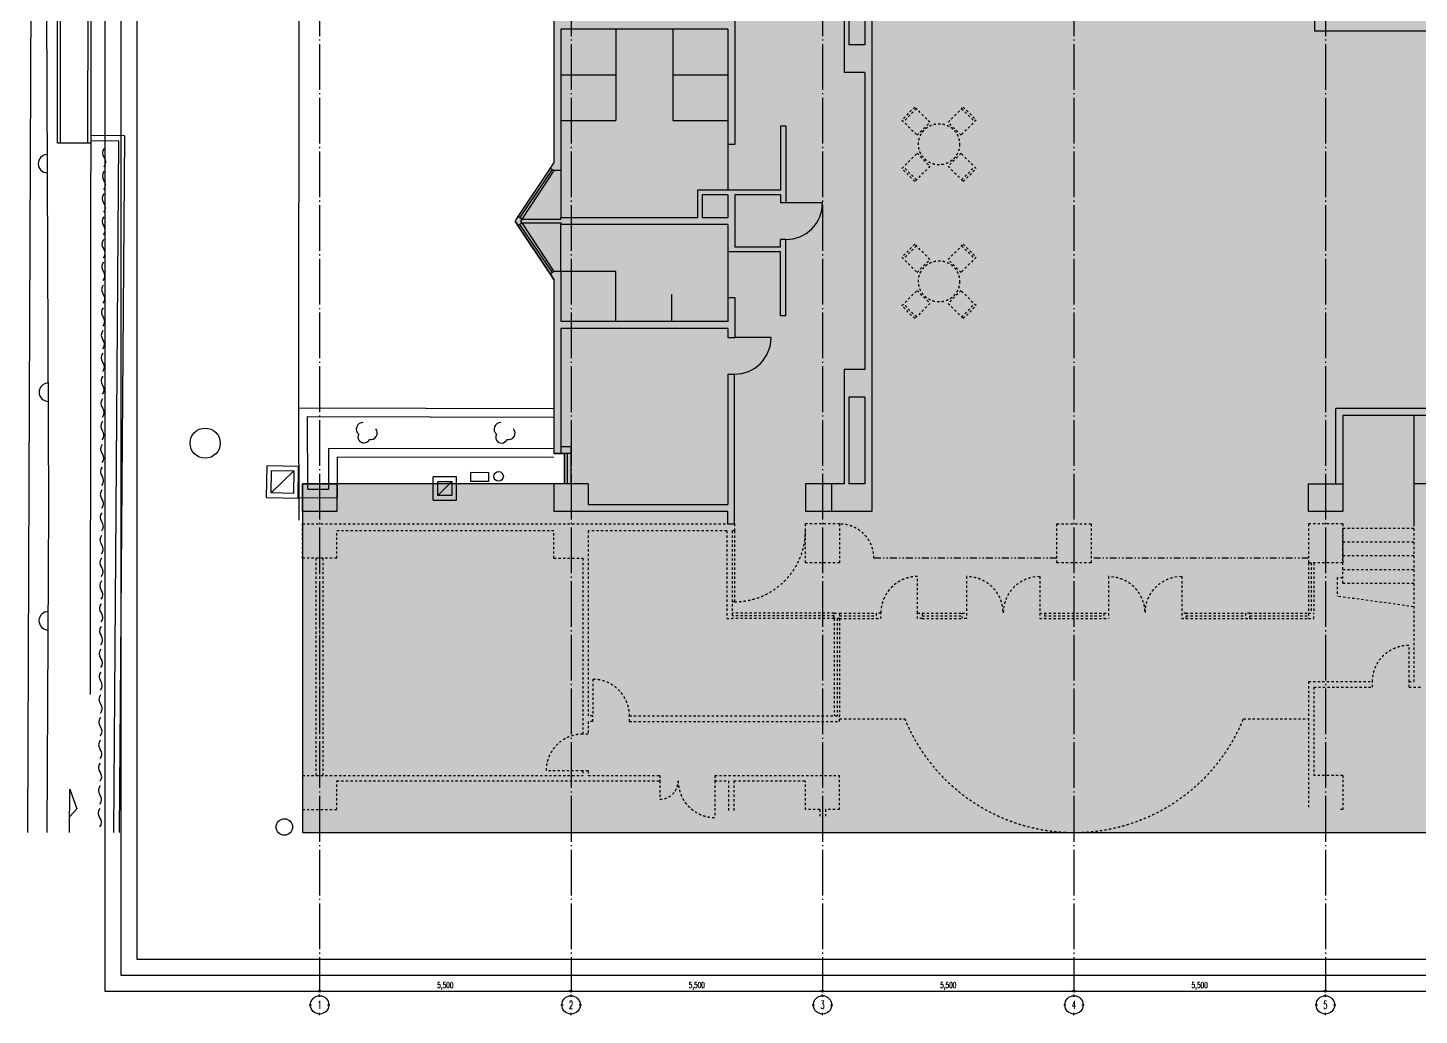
# Model space of a CAD drawing. Header units: millimetres. Extents: x -67913 to 128525, y -54442 to 63422.
# Drawn here: x -6382 to 24051, y -23725 to -2125 of the extents above; entities that cross this region are included whole.
import ezdxf
from ezdxf.enums import TextEntityAlignment as Align

# ---------------------------------------------------------------- set-up
doc = ezdxf.new("R2010")
doc.units = ezdxf.units.MM
doc.header["$LTSCALE"] = 500
doc.header["$PDMODE"] = 35
for name, pattern in [('AXIS', [2.35, 2, -0.15, 0.05, -0.15]), ('DD11', [0.7, 0.3, -0.1, 0.05, -0.1, 0.05, -0.1]), ('DD3', [0.2, 0.1, -0.1])]:
    doc.linetypes.add(name, pattern=pattern)
doc.layers.get('0').update_dxf_attribs({"plot": 0})
for name, color, linetype in [('020KijnSn', 1, 'AXIS'), ('030KijnSp', 8, 'Continuous'), ('040KijunF', 7, 'Continuous'), ('090Gaikou', 5, 'Continuous'), ('143Solid8', 253, 'Continuous'), ('220Kabe9', 7, 'Continuous'), ('230Kaik9', 7, 'Continuous'), ('300Dansa', 4, 'Continuous'), ('320Step', 4, 'Continuous'), ('330KattA9', 6, 'Continuous'), ('360Kagu', 3, 'DD3')]:
    doc.layers.add(name, color=color, linetype=linetype)
doc.layers.add('HOJO', color=211, linetype='Continuous', plot=False)
doc.styles.add('Dim', font='simplex.shx', dxfattribs={"width": 0.6, "bigfont": 'extfont2.shx'})
doc.styles.get("Standard").update_dxf_attribs({"font": 'simplex.shx', "width": 0.7, "bigfont": 'extfont2.shx'})
doc.dimstyles.new('PRO1-50', dxfattribs={"dimscale": 50, "dimtxt": 2.5, "dimasz": 1, "dimexe": 0.5, "dimexo": 0.5, "dimgap": 0.8, "dimtad": 1, "dimdec": 3, "dimdsep": 46, "dimlunit": 6, "dimtxsty": 'Dim', "dimblk": 'ORIGIN', "dimcen": 0, "dimadec": 3, "dimazin": 2, "dimtfac": 1, "dimtdec": 3, "dimtix": 1, "dimtmove": 2, "dimatfit": 3, "dimldrblk": 'ORIGIN', "dimfxl": 0, "dimarcsym": 0})

# ---------------------------------------------------------------- blocks, each defined once
blk = doc.blocks.new('通り芯記号')
at = {"layer": '040KijunF'}
for p, q in [((-4.5, 0), (-3.5, 0)), ((0, 3.5), (0, 4.5)), ((3.5, 0), (4.5, 0)), ((0, -4.5), (0, -3.5))]:
    blk.add_line(p, q, dxfattribs=at)
blk.add_circle((0, 0), 4, dxfattribs=at)
at = {"layer": '040KijunF', "width": 0.6}
blk.add_attdef('通り芯符号', text='', height=3.5, dxfattribs=at).set_placement((0, 0), align=Align.MIDDLE)
blk = doc.blocks.new('_Origin')
at = {"color": 0, "linetype": 'ByBlock', "lineweight": -2}
blk.add_line((0, 0), (-1, 0), dxfattribs=at)
blk.add_circle((0, 0), 0.5, dxfattribs=at)
blk = doc.blocks.new('*D110')
at = {"layer": '030KijnSp', "color": 0, "lineweight": -2, "transparency": 16777216}
blk.add_line((50, -23200), (5450, -23200), dxfattribs=at)
at = {"layer": 'Defpoints', "color": 0, "transparency": 16777216}
for p in [(0, -23200), (5500, -23200), (5500, -23200)]:
    blk.add_point(p, dxfattribs=at)
at = {"layer": '030KijnSp', "color": 0, "lineweight": -2, "transparency": 16777216, "xscale": 50, "yscale": 50, "zscale": 50, "rotation": 180}
blk.add_blockref('_Origin', (0, -23200), dxfattribs=at)
at = {"layer": '030KijnSp', "color": 0, "lineweight": -2, "transparency": 16777216, "xscale": 50, "yscale": 50, "zscale": 50}
blk.add_blockref('_Origin', (5500, -23200), dxfattribs=at)
at = {"layer": '030KijnSp', "color": 0, "transparency": 16777216, "insert": (2750, -23086), "char_height": 125, "attachment_point": 5, "style": 'Dim'}
blk.add_mtext('5,500', dxfattribs=at)
blk = doc.blocks.new('*D111')
at = {"layer": '030KijnSp', "color": 0, "lineweight": -2, "transparency": 16777216}
blk.add_line((5550, -23200), (10950, -23200), dxfattribs=at)
at = {"layer": 'Defpoints', "color": 0, "transparency": 16777216}
for p in [(5500, -23200), (11000, -23200), (11000, -23200)]:
    blk.add_point(p, dxfattribs=at)
at = {"layer": '030KijnSp', "color": 0, "lineweight": -2, "transparency": 16777216, "xscale": 50, "yscale": 50, "zscale": 50, "rotation": 180}
blk.add_blockref('_Origin', (5500, -23200), dxfattribs=at)
at = {"layer": '030KijnSp', "color": 0, "lineweight": -2, "transparency": 16777216, "xscale": 50, "yscale": 50, "zscale": 50}
blk.add_blockref('_Origin', (11000, -23200), dxfattribs=at)
at = {"layer": '030KijnSp', "color": 0, "transparency": 16777216, "insert": (8250, -23086), "char_height": 125, "attachment_point": 5, "style": 'Dim'}
blk.add_mtext('5,500', dxfattribs=at)
blk = doc.blocks.new('*D112')
at = {"layer": '030KijnSp', "color": 0, "lineweight": -2, "transparency": 16777216}
blk.add_line((11050, -23200), (16450, -23200), dxfattribs=at)
at = {"layer": 'Defpoints', "color": 0, "transparency": 16777216}
for p in [(11000, -23200), (16500, -23200), (16500, -23200)]:
    blk.add_point(p, dxfattribs=at)
at = {"layer": '030KijnSp', "color": 0, "lineweight": -2, "transparency": 16777216, "xscale": 50, "yscale": 50, "zscale": 50, "rotation": 180}
blk.add_blockref('_Origin', (11000, -23200), dxfattribs=at)
at = {"layer": '030KijnSp', "color": 0, "lineweight": -2, "transparency": 16777216, "xscale": 50, "yscale": 50, "zscale": 50}
blk.add_blockref('_Origin', (16500, -23200), dxfattribs=at)
at = {"layer": '030KijnSp', "color": 0, "transparency": 16777216, "insert": (13750, -23086), "char_height": 125, "attachment_point": 5, "style": 'Dim'}
blk.add_mtext('5,500', dxfattribs=at)
blk = doc.blocks.new('*D113')
at = {"layer": '030KijnSp', "color": 0, "lineweight": -2, "transparency": 16777216}
blk.add_line((16550, -23200), (21950, -23200), dxfattribs=at)
at = {"layer": 'Defpoints', "color": 0, "transparency": 16777216}
for p in [(16500, -23200), (22000, -23200), (22000, -23200)]:
    blk.add_point(p, dxfattribs=at)
at = {"layer": '030KijnSp', "color": 0, "lineweight": -2, "transparency": 16777216, "xscale": 50, "yscale": 50, "zscale": 50, "rotation": 180}
blk.add_blockref('_Origin', (16500, -23200), dxfattribs=at)
at = {"layer": '030KijnSp', "color": 0, "lineweight": -2, "transparency": 16777216, "xscale": 50, "yscale": 50, "zscale": 50}
blk.add_blockref('_Origin', (22000, -23200), dxfattribs=at)
at = {"layer": '030KijnSp', "color": 0, "transparency": 16777216, "insert": (19250, -23086), "char_height": 125, "attachment_point": 5, "style": 'Dim'}
blk.add_mtext('5,500', dxfattribs=at)
blk = doc.blocks.new('*D114')
at = {"layer": '030KijnSp', "color": 0, "lineweight": -2, "transparency": 16777216}
blk.add_line((22050, -23200), (27450, -23200), dxfattribs=at)
at = {"layer": 'Defpoints', "color": 0, "transparency": 16777216}
for p in [(22000, -23200), (27500, -23200), (27500, -23200)]:
    blk.add_point(p, dxfattribs=at)
at = {"layer": '030KijnSp', "color": 0, "lineweight": -2, "transparency": 16777216, "xscale": 50, "yscale": 50, "zscale": 50, "rotation": 180}
blk.add_blockref('_Origin', (22000, -23200), dxfattribs=at)
at = {"layer": '030KijnSp', "color": 0, "lineweight": -2, "transparency": 16777216, "xscale": 50, "yscale": 50, "zscale": 50}
blk.add_blockref('_Origin', (27500, -23200), dxfattribs=at)
at = {"layer": '030KijnSp', "color": 0, "transparency": 16777216, "insert": (24750, -23086), "char_height": 125, "attachment_point": 5, "style": 'Dim'}
blk.add_mtext('5,500', dxfattribs=at)
blk = doc.blocks.new('isu1')
blk.add_line((200, 420), (-200, 420))
blk.add_lwpolyline([(200, 470), (-200, 470), (-200, 0), (200, 0)], close=True)

msp = doc.modelspace()

# ---------------------------------------------------------------- hatches: boundary and pattern name
at = {"layer": '143Solid8'}
msp.add_hatch(color=254, dxfattribs=at).paths.add_polyline_path([(5125, 275), (5125, -5069.8575), (5039.7775, -5197.6915), (5041.1197, -5198.5175), (4299.6215, -6310.758), (4274.2249, -6355.2134), (4337.7327, -6450.4784), (5044.1489, -7510.1023), (5125, -7631.3793), (5125, -11436.0199), (5353.8384, -11436.0199), (5353.8384, -12102.8779), (-374.7349, -12102.8779), (-374.7349, -19728.7338), (33381.0722, -19728.7338), (33380.957, -12979.3439), (29538.6499, -12979.3439), (29538.6499, -143.9096), (27875, -143.9096), (27875, 97.433), (22375, 95.636), (22375, 575), (27125, 575), (27125, 275), (27875, 275), (27875, 1025), (27125, 1025), (27125, 725), (22375, 725), (22375, 1025), (22100, 1025), (22100, 2600), (33882.8271, 2600), (33882.8271, 5550), (33250, 5550), (33250, 5750), (33450, 5750), (33450, 6550), (33250, 6550), (33250, 6750), (33882.8271, 6750), (33882.8271, 11050), (33250, 11050), (33250, 11250), (33450, 11250), (33450, 12050), (33250, 12050), (33250, 12250), (33882.8271, 12250), (33882.8271, 12890.9266), (33150, 12891.0919), (33150, 12990), (33000, 12990), (33000, 12250), (32750, 12250), (32750, 12050), (32550, 12050), (32550, 11250), (32750, 11250), (32750, 11050), (33000, 11050), (33000, 10325), (32750, 10325), (32750, 10225), (33000, 10225), (33000, 7575), (32750, 7575), (32750, 7475), (33000, 7475), (33000, 6750), (32750, 6750), (32750, 6550), (32550, 6550), (32550, 5750), (32750, 5750), (32750, 5550), (33000, 5550), (33000, 3535), (32250, 3535), (32250, 3685), (32150, 3685), (32150, 3535), (29100, 3535), (29100, 3685), (29000, 3685), (29000, 3535), (28200, 3535), (28200, 3685), (28100, 3685), (28100, 3535), (26900, 3535), (26900, 3685), (26800, 3685), (26800, 3535), (26000, 3535), (26000, 3685), (25900, 3685), (25900, 3535), (23000, 3535), (23000, 3685), (22900, 3685), (22900, 3535), (21020, 3535), (21020, 3520), (21005, 3520), (21005, 3400), (21005, 3385), (17625, 3385), (17625, 3535), (8930, 3535), (8930, 1025), (7280, 1025), (7280, 425), (5875, 425), (5875, 1025), (5125, 1025), (5125, 425), (375, 425), (375, 1025), (55, 1025), (55, 5775), (525, 5775), (525, 6525), (55, 6525), (55, 11275), (525, 11275), (525, 12025), (55, 12025), (55, 16775), (525, 16775), (525, 17525), (55, 17525), (55, 22275), (525, 22275), (525, 23025), (55, 23025), (55, 27775), (375, 27775), (375, 28400), (5125, 28400), (5125, 27775), (5875, 27775), (5875, 28550), (-375, 28550), (-375, 27775), (-120, 27775), (-120, 23025), (-375, 23025), (-375, 22275), (-120, 22275), (-120, 17525), (-375, 17525), (-375, 16775), (-120, 16775), (-120, 12025), (-375, 12025), (-375, 11275), (-120, 11275), (-120, 6525), (-375, 6525), (-375, 5775), (-120, 5774.7849), (-120, 1025), (-375, 1025), (-375, 275)])

# ---------------------------------------------------------------- linework, layer by layer
at = {"layer": '020KijnSn'}
for p, q in [((0, 37470), (0, -23200)), ((5500, 37470), (5500, -23200)), ((11000, 37470), (11000, -23200)), ((16500, 37470), (16500, -23200)), ((22000, 37470), (22000, -23200))]:
    msp.add_line(p, q, dxfattribs=at)
at = {"layer": '090Gaikou'}
for p, q in [((-5700.0752, 35658.3385), (-5740.1985, -4645.0473)), ((-5642.8207, 27419.3886), (-5676.1953, -4645.111)), ((-5042.821, 27418.7641), (-5076.1957, -4645.793)), ((-4968.7533, 27418.6867), (-5018.9162, -16712.6932)), ((-6349.369, -12063.2775), (-6302.9082, 588.4333)), ((-453.3708, -10437.0066), (-446.1765, 256.8257)), ((-453.3708, -10437.0066), (-446.1765, 256.8257)), ((-5925.4363, -12602.7274), (-5968.2026, -1690.4599)), ((-5925.4363, -12602.7274), (-5968.2026, -1690.4599)), ((-4268.3733, -4485.2849), (-5005.0112, -4479.6791)), ((-4268.3733, -4485.2849), (-4384.3726, -19728.7351)), ((-5005.2002, -4645.8737), (-5726.9092, -4645.0534)), ((-4389.2472, -4604.3686), (-5005.9243, -4599.6758)), ((-4499.8392, -19728.7351), (-4389.2472, -4604.3686)), ((-453.3708, -10437.0066), (5084.3276, -10450.9082)), ((-450.0024, -12895), (-453.3708, -10437.0066)), ((-453.3708, -10437.0066), (5125, -10451.0103)), ((-450.0024, -12895), (-453.3708, -10437.0066)), ((-263.0841, -10627.4847), (5083.8507, -10640.9077)), ((-260.6883, -12220.8648), (-263.0841, -10627.4847)), ((-263.0841, -10627.4847), (5125, -10641.011)), ((202.7881, -11318.6565), (5082.1186, -11330.9057)), ((204.0236, -12220.228), (202.7881, -11318.6565)), ((202.7881, -11318.6565), (5125, -11330.9057)), ((393.0495, -11509.1347), (5081.6415, -11520.9048)), ((394.2838, -12409.9675), (393.0495, -11509.1347)), ((393.0495, -11509.1347), (5124.5229, -11520.9048)), ((394.2838, -12409.9675), (393.0495, -11509.1347)), ((-1158.5778, -12399.7841), (-1147.1573, -11709.8787)), ((-1158.5778, -12399.7841), (-1147.1573, -11709.8787)), ((-460.3066, -11721.2488), (-1147.1573, -11709.8787)), ((-460.3066, -11721.2488), (-1147.1573, -11709.8787)), ((-1056.9364, -12301.453), (-1048.8261, -11811.5202)), ((-1056.9364, -12301.453), (-1048.8261, -11811.5202)), ((-561.9481, -11819.5799), (-1056.9364, -12301.453)), ((-561.9481, -11819.5799), (-1056.9364, -12301.453)), ((-1048.8261, -11811.5202), (-561.9481, -11819.5799)), ((-1048.8261, -11811.5202), (-561.9481, -11819.5799)), ((-561.9481, -11819.5799), (-570.0583, -12309.5128)), ((-561.9481, -11819.5799), (-570.0583, -12309.5128)), ((-471.7272, -12411.1543), (-460.3066, -11721.2488)), ((-471.7272, -12411.1543), (-460.3066, -11721.2488)), ((3306.9455, -12049.3512), (3307.1585, -11849.3514)), ((3306.9455, -12049.3512), (3307.1585, -11849.3514)), ((3307.1585, -11849.3514), (3697.158, -11849.7669)), ((3307.1585, -11849.3514), (3697.158, -11849.7669)), ((3697.158, -11849.7669), (3696.945, -12049.7666)), ((3697.158, -11849.7669), (3696.945, -12049.7666)), ((-6382.2247, -19728.7351), (-6349.369, -12063.2775)), ((2482.2954, -12456.517), (2482.8391, -11946.5171)), ((2482.2954, -12456.517), (2482.8391, -11946.5171)), ((2992.2274, -11947.0599), (2482.8391, -11946.5171)), ((2992.2274, -11947.0599), (2482.8391, -11946.5171)), ((2582.402, -12356.6236), (2582.7324, -12046.6236)), ((2582.402, -12356.6236), (2582.7324, -12046.6236)), ((2892.1209, -12046.9533), (2582.402, -12356.6236)), ((2892.1209, -12046.9533), (2582.402, -12356.6236)), ((2582.7324, -12046.6236), (2892.1209, -12046.9533)), ((2582.7324, -12046.6236), (2892.1209, -12046.9533)), ((2892.1209, -12046.9533), (2891.7907, -12356.9531)), ((2892.1209, -12046.9533), (2891.7907, -12356.9531)), ((2991.6842, -12457.0596), (2992.2274, -11947.0599)), ((2991.6842, -12457.0596), (2992.2274, -11947.0599)), ((3696.945, -12049.7666), (3306.9455, -12049.3512)), ((3696.945, -12049.7666), (3306.9455, -12049.3512)), ((-1158.5778, -12399.7841), (-471.7272, -12411.1543)), ((-1158.5778, -12399.7841), (-471.7272, -12411.1543)), ((-570.0583, -12309.5128), (-1056.9364, -12301.453)), ((-570.0583, -12309.5128), (-1056.9364, -12301.453)), ((394.2838, -12409.9675), (-450.6655, -12411.1253)), ((394.2838, -12409.9675), (-450.6655, -12411.1253)), ((-260.6883, -12220.8648), (204.0236, -12220.228)), ((-260.6883, -12220.8648), (204.0236, -12220.228)), ((2482.2954, -12456.517), (2991.6842, -12457.0596)), ((2482.2954, -12456.517), (2991.6842, -12457.0596)), ((2891.7907, -12356.9531), (2582.402, -12356.6236)), ((2891.7907, -12356.9531), (2582.402, -12356.6236)), ((-5961.0604, -19728.7351), (-5925.4363, -12602.7274)), ((-5961.0604, -19728.7351), (-5925.4363, -12602.7274)), ((-5961.0604, -19728.7351), (-5925.4363, -12602.7274)), ((-5467.9895, -19728.7351), (-5464.3692, -18778.2941)), ((-5464.3692, -18778.2941), (-5307.1814, -19208.882)), ((-5307.1814, -19208.882), (-5466.6547, -19378.2925))]:
    msp.add_line(p, q, dxfattribs=at)
for centre, radius in [((-2503.1678, -11210.9085), 330), ((3914.0378, -11938.5803), 105), ((3914.0378, -11938.5803), 105), ((-771.0017, -19608.2134), 180)]:
    msp.add_circle(centre, radius, dxfattribs=at)
for centre, radius, start, end in [((-4592.5061, -4864.8227), 156.1953, 139.93679103, 219.31530129), ((-5954.8525, -5096.8912), 200.0001, 90.22454694, 270.22454694), ((-4834.1937, -5062.7495), 156.1953, 319.93679103, 39.31530129), ((-4595.7564, -5362.8121), 156.1953, 139.93679103, 219.31530129), ((-4837.444, -5560.7389), 156.1953, 319.93679103, 39.31530129), ((-4599.0067, -5860.8015), 156.1953, 139.93679103, 219.31530129), ((-4840.6942, -6058.7283), 156.1953, 319.93679103, 39.31530129), ((-4602.257, -6358.7909), 156.1953, 139.93679103, 219.31530129), ((-4843.9445, -6556.7177), 156.1953, 319.93679103, 39.31530129), ((-4605.5072, -6856.7803), 156.1953, 139.93679103, 219.31530129), ((-4847.1948, -7054.7071), 156.1953, 319.93679103, 39.31530129), ((-4608.7575, -7354.7697), 156.1953, 139.93679103, 219.31530129), ((-4850.4451, -7552.6964), 156.1953, 319.93679103, 39.31530129), ((-4612.0078, -7852.759), 156.1953, 139.93679103, 219.31530129), ((-4853.6954, -8050.6858), 156.1953, 319.93679103, 39.31530129), ((-4615.2581, -8350.7484), 156.1953, 139.93679103, 219.31530129), ((-4856.9457, -8548.6752), 156.1953, 319.93679103, 39.31530129), ((-4618.5084, -8848.7378), 156.1953, 139.93679103, 219.31530129), ((-4860.196, -9046.6646), 156.1953, 319.93679103, 39.31530129), ((-4621.7587, -9346.7272), 156.1953, 139.93679103, 219.31530129), ((-4863.4462, -9544.654), 156.1953, 319.93679103, 39.31530129), ((-5935.2569, -10096.8526), 200.0001, 90.22454694, 270.22454694), ((-4625.009, -9844.7166), 156.1953, 139.93679103, 219.31530129), ((-4866.6965, -10042.6434), 156.1953, 319.93679103, 39.31530129), ((-4628.2592, -10342.706), 156.1953, 139.93679103, 219.31530129), ((-4869.9468, -10540.6328), 156.1953, 319.93679103, 39.31530129), ((-4631.5095, -10840.6954), 156.1953, 139.93679103, 219.31530129), ((-4873.1971, -11038.6222), 156.1953, 319.93679103, 39.31530129), ((945.7671, -10902.6364), 143.6961, 86.91095748, 230.74439486), ((945.7671, -10902.6364), 143.6961, 86.91095748, 230.74439486), ((1118.1907, -10988.7441), 143.6961, 256.18079101, 40.0142284), ((1118.1907, -10988.7441), 143.6961, 256.18079101, 40.0142284), ((3959.2354, -10905.4462), 143.6961, 86.91095748, 230.74439486), ((3959.2354, -10905.4462), 143.6961, 86.91095748, 230.74439486), ((4131.6589, -10991.554), 143.6961, 256.18079101, 40.0142284), ((4131.6589, -10991.554), 143.6961, 256.18079101, 40.0142284), ((-4634.7598, -11338.6848), 156.1953, 139.93679103, 219.31530129), ((965.8841, -11078.0394), 128.2353, 149.99118376, 336.93400212), ((965.8841, -11078.0394), 128.2353, 149.99118376, 336.93400212), ((3979.3524, -11080.8493), 128.2353, 149.99118376, 336.93400212), ((3979.3524, -11080.8493), 128.2353, 149.99118376, 336.93400212), ((-4876.4474, -11536.6116), 156.1953, 319.93679103, 39.31530129), ((-4638.0101, -11836.6742), 156.1953, 139.93679103, 219.31530129), ((-4879.6977, -12034.601), 156.1953, 319.93679103, 39.31530129), ((-4641.2604, -12334.6636), 156.1953, 139.93679103, 219.31530129), ((-4882.948, -12532.5904), 156.1953, 319.93679103, 39.31530129), ((-4644.5107, -12832.653), 156.1953, 139.93679103, 219.31530129), ((-4886.1983, -13030.5798), 156.1953, 319.93679103, 39.31530129), ((-4647.761, -13330.6424), 156.1953, 139.93679103, 219.31530129), ((-4889.4485, -13528.5692), 156.1953, 319.93679103, 39.31530129), ((-4651.0112, -13828.6318), 156.1953, 139.93679103, 219.31530129), ((-4892.6988, -14026.5586), 156.1953, 319.93679103, 39.31530129), ((-4654.2615, -14326.6212), 156.1953, 139.93679103, 219.31530129), ((-4895.9491, -14524.548), 156.1953, 319.93679103, 39.31530129), ((-5937.9046, -15096.8022), 200.0001, 89.71357094, 269.71357094), ((-4657.5118, -14824.6105), 156.1953, 139.93679103, 219.31530129), ((-4899.1994, -15022.5373), 156.1953, 319.93679103, 39.31530129), ((-4660.7621, -15322.5999), 156.1953, 139.93679103, 219.31530129), ((-4902.4497, -15520.5267), 156.1953, 319.93679103, 39.31530129), ((-4664.0124, -15820.5893), 156.1953, 139.93679103, 219.31530129), ((-4905.7, -16018.5161), 156.1953, 319.93679103, 39.31530129), ((-4667.2627, -16318.5787), 156.1953, 139.93679103, 219.31530129), ((-4908.9503, -16516.5055), 156.1953, 319.93679103, 39.31530129), ((-4670.513, -16816.5681), 156.1953, 139.93679103, 219.31530129), ((-4912.2005, -17014.4949), 156.1953, 319.93679103, 39.31530129), ((-4673.7633, -17314.5575), 156.1953, 139.93679103, 219.31530129), ((-4915.4508, -17512.4843), 156.1953, 319.93679103, 39.31530129), ((-4677.0135, -17812.5469), 156.1953, 139.93679103, 219.31530129), ((-4918.7011, -18010.4737), 156.1953, 319.93679103, 39.31530129), ((-4680.2638, -18310.5363), 156.1953, 139.93679103, 219.31530129), ((-4921.9514, -18508.4631), 156.1953, 319.93679103, 39.31530129), ((-4683.5141, -18808.5257), 156.1953, 139.93679103, 219.31530129), ((-4925.2017, -19006.4525), 156.1953, 319.93679103, 39.31530129), ((-4686.7644, -19306.5151), 156.1953, 139.93679103, 219.31530129), ((-4928.452, -19504.4419), 156.1953, 319.93679103, 39.31530129)]:
    msp.add_arc(centre, radius, start, end, dxfattribs=at)
at = {"layer": '220Kabe9'}
for p, q in [((12078, 100), (12078, -12704)), ((11476, -500), (11476, -3103.5)), ((11578, -500), (11578, -2500)), ((11928, -500), (11928, -2500)), ((5125, -1167), (5125, -5069.8575)), ((9080, -1903), (9080, -4678.5)), ((8930, -2155), (5275, -2155)), ((5275, -2155), (5275, -5250.1354)), ((8930, -2155), (8930, -5675.6313)), ((11927.2208, -2500), (11578, -2500)), ((11928, -3103.5), (11476, -3103.5)), ((11928, -3103.5), (11928, -9600.5)), ((10080, -4278.5), (10080, -5675.6313)), ((10200, -4278.5), (10080, -4278.5)), ((10200, -4278.5), (10200, -5955.5)), ((9080, -4678.5), (8930, -4678.5)), ((5125, -5069.8575), (5039.7775, -5197.6915)), ((5039.7775, -5197.6915), (5125, -5250.1354)), ((5275, -5250.1354), (5125, -5250.1354)), ((5275, -5250.1354), (5275, -6278.9782)), ((10079.1239, -5675), (8269, -5675)), ((8269, -5675), (8269, -6279)), ((8931, -5777), (8371, -5777)), ((8371, -5777), (8371, -6279)), ((8931, -5777), (8931, -6279)), ((10080, -5777), (9081, -5777)), ((9081, -5777), (9081, -6926.8032)), ((10080, -5777), (10080, -5955.5)), ((10200, -5955.5), (10080, -5955.5)), ((4420.2993, -6310.7547), (5275.0065, -6310.7547)), ((5275.0065, -6310.7547), (5275.0065, -6279.0008)), ((8269, -6279), (5275.0517, -6279)), ((8931, -6279), (8371, -6279)), ((4420.2993, -6393.3213), (5275, -6393.3213)), ((5275, -6393.3181), (5275, -6429)), ((8930, -6429), (5275, -6429)), ((5275, -7453.9407), (5275, -6429)), ((8930, -6429), (8930, -8552.6712)), ((10079.0787, -6927), (9081, -6927)), ((10079.0787, -6927), (10079.0787, -6755.5)), ((10199.0787, -6755.5), (10079.0787, -6755.5)), ((10199.0787, -8425.5), (10199.0787, -6755.5)), ((10079.0787, -7029), (8930, -7029)), ((10079.0787, -8425.5), (10079.0787, -7029)), ((5125.262, -7453.9439), (5042.7018, -7511.1042)), ((5125, -7631.3793), (5044.1489, -7510.1023)), ((5275, -7453.9472), (5125.262, -7453.9472)), ((5275, -7453.9472), (5275, -8552.6777)), ((5125, -7631.3793), (5125, -11436.0199)), ((8930.0129, -8025.5337), (9080, -8025.5337)), ((9080, -8025.5337), (9080, -8902.0337)), ((10199.0787, -8425.5), (10079.0787, -8425.5)), ((8930, -8703), (5275, -8703)), ((5275, -8703), (5275, -11436.0199)), ((8930, -8553), (5277.7389, -8553)), ((8930, -8703), (8930, -8902.0337)), ((8930, -8902.0337), (9080, -8902.0337)), ((8929.5419, -9702.208), (9075.6163, -9702.208)), ((8929.5419, -9702.2112), (8929.5419, -12553.8286)), ((9075.6163, -12979.3439), (9075.6163, -9702.208)), ((11928, -9600.5), (11476, -9600.5)), ((11476, -9600.5), (11476, -12104)), ((11578, -10204), (11578, -12104)), ((11928, -10204), (11578, -10204)), ((11928, -10204), (11928, -12104)), ((22228.5962, -12102.9199), (22228.5962, -10451.6519)), ((26051.9285, -10451.6487), (22228.6027, -10451.6487)), ((26007.4698, -10604.0739), (22381.0279, -10604.0739)), ((22381.0602, -10604.0449), (22381.0602, -12706.2409)), ((23930.7156, -10604.0449), (23930.7156, -12979.3342)), ((5499.9064, -11436.0199), (5125, -11436.0199)), ((5499.9064, -11289.9455), (5277.6226, -11289.9455)), ((5353.8384, -12102.8779), (5353.8384, -11436.0199)), ((5423.697, -12102.8779), (5423.697, -11436.0199)), ((5499.9064, -11436.0199), (5499.9064, -11289.9455)), ((-374.8253, -12706.2506), (-374.8253, -12102.9037)), ((-374.8253, -12102.9037), (374.5992, -12102.9037)), ((374.5992, -12102.9037), (374.5992, -12706.2506)), ((5874.6219, -12102.8779), (5125.2038, -12102.8779)), ((5125.2038, -12102.8779), (5125.2038, -12706.228)), ((5874.6801, -12102.9102), (5874.6801, -12553.8351)), ((11476, -12104), (10625, -12104)), ((10625, -12104), (10625, -12704)), ((11200, -12104), (11200, -12704)), ((11928, -12104), (11578, -12104)), ((21631.5258, -12706.2506), (21631.5258, -12102.9037)), ((21631.5258, -12102.9037), (22380.9504, -12102.9037)), ((27131.6519, -12102.9295), (23930.7286, -12102.9295)), ((374.5992, -12706.2506), (-374.8253, -12706.2506)), ((8929.529, -12706.2603), (5125.262, -12706.2603)), ((5874.6801, -12553.8351), (8929.5354, -12553.8351)), ((8929.529, -12979.3536), (8929.529, -12706.2603)), ((12078, -12704), (10625, -12704)), ((22380.9504, -12706.2506), (21631.5323, -12706.2506)), ((8929.5613, -12979.3633), (9075.6357, -12979.3633))]:
    msp.add_line(p, q, dxfattribs=at)
at = {"layer": '220Kabe9', "linetype": 'DD3'}
for p, q in [((-374.8253, -13728.7427), (-374.8253, -12979.3342)), ((-374.7349, -12979.3633), (9075.6099, -12979.3633)), ((9075.6099, -12979.3633), (9075.6099, -13131.7885)), ((10625, -13829), (10625, -12979)), ((11375, -12979), (10625, -12979)), ((11375, -12979), (11375, -13829)), ((16124.9968, -13828.9968), (16125, -12979)), ((16125, -12979), (16875, -12979)), ((16875, -12979), (16874.9968, -13829)), ((22381.0667, -12979.3698), (21631.7196, -12979.3698)), ((21631.7196, -12979.3698), (21631.7196, -13830.4295)), ((22381.0667, -12979.3698), (22381.1442, -13830.4295)), ((22381.1377, -13074.638), (23930.735, -13074.638)), ((22381.1377, -14275.0036), (22381.1377, -13074.638)), ((23930.7544, -12979.3795), (23930.7544, -16428.0027)), ((374.5992, -13728.7427), (374.5992, -13131.7595)), ((5125.1909, -13131.7627), (374.6121, -13131.7627)), ((5125.1909, -13728.762), (5125.1909, -13131.7627)), ((5874.6349, -13131.7885), (5874.6349, -17177.3853)), ((8904.1258, -13131.7885), (5874.6349, -13131.7885)), ((8904.1258, -13131.7885), (8904.1258, -15049.799)), ((9024.7972, -13131.7885), (9024.7972, -15049.799)), ((9075.597, -13131.7885), (9024.7972, -13131.7885)), ((22381.0796, -13373.1376), (23930.7415, -13373.1376)), ((23930.7996, -13678.0042), (22381.1442, -13678.0042)), ((374.5992, -13728.7427), (-374.8253, -13728.7427)), ((5125.1909, -13728.762), (5753.9506, -13728.762)), ((5753.9635, -13728.7685), (5753.9635, -17577.4926)), ((11375, -13829), (10625, -13829)), ((16874.9968, -13829), (16125.0032, -13829)), ((22381.1442, -13830.4295), (21631.7196, -13830.4295)), ((22381.0861, -13976.4878), (23930.7479, -13976.4878)), ((22381.099, -14154.3161), (22254.0769, -14154.3161)), ((22254.0769, -14154.3161), (22254.0769, -14560.7855)), ((22381.0925, -14274.9874), (23930.7544, -14274.9874)), ((23924.6157, -14788.5108), (22254.0769, -14560.7823)), ((8904.1258, -15049.799), (9024.7972, -15049.799)), ((21631.6486, -16427.9817), (21631.6486, -19228.7977)), ((21631.7132, -16428.0027), (23028.9498, -16428.0027)), ((23028.9434, -16548.674), (23028.9434, -16428.0043)), ((23829.1742, -16548.674), (23829.1742, -16428.0027)), ((23829.1742, -16428.0027), (23930.7544, -16428.0027)), ((21745.9691, -16548.6578), (21745.9691, -18479.3779)), ((21746.0337, -16548.6724), (23028.9498, -16548.6724)), ((23829.1806, -16548.6724), (24076.8741, -16548.6724)), ((5874.6349, -17298.055), (5874.6349, -17577.5023)), ((5976.2732, -17177.3885), (5874.6607, -17177.3885)), ((5976.2732, -17298.0582), (5874.6607, -17298.0582)), ((5976.2732, -17298.0598), (5976.2732, -17177.3885)), ((6776.504, -17298.0598), (6776.504, -17177.3901)), ((6776.504, -17298.0582), (11374.7157, -17298.0582)), ((6776.517, -17177.3885), (11374.7157, -17177.3885)), ((11374.7157, -17298.0582), (11374.7157, -17177.3885)), ((11374.7157, -17240.9141), (12800.8026, -17240.9141)), ((20208.2537, -17240.9141), (21631.655, -17240.9141)), ((5874.6349, -17577.4926), (5753.9635, -17577.4926)), ((-374.8253, -18479.3408), (-374.8253, -19228.7557)), ((-374.8253, -18479.3408), (5753.9635, -18479.3408)), ((5874.6349, -18377.7234), (5753.9635, -18377.7234)), ((5753.9635, -18377.7234), (5753.9635, -18479.3408)), ((5874.6349, -18377.7234), (5874.6349, -18479.3537)), ((5874.6349, -18479.3537), (7443.3491, -18479.3537)), ((7443.3168, -18479.3343), (7443.3168, -18600.0234)), ((8643.6663, -18479.3343), (8643.6663, -18600.0056)), ((8643.6663, -18479.3359), (11374.6059, -18479.3359)), ((11374.6059, -19228.7589), (11374.6059, -18479.3359)), ((22381.0731, -18479.3715), (21745.9691, -18479.3715)), ((22381.0667, -18479.3699), (22381.0667, -19228.7944)), ((374.5992, -19228.7557), (374.5992, -18600.0234)), ((374.5992, -18600.0234), (7443.3168, -18600.0234)), ((8643.6663, -18600.0056), (8942.1724, -18600.0056)), ((8942.1724, -18600.0056), (8942.1724, -19292.27)), ((9062.8437, -18600.0008), (10625.1878, -18600.0008)), ((9062.8437, -18600.0008), (9062.8437, -19292.2716)), ((10625.1878, -19228.7589), (10625.1878, -18600.0008)), ((-374.8253, -19228.7557), (374.5992, -19228.7557)), ((10942.7398, -19228.7589), (10625.1878, -19228.7589)), ((10942.7398, -19228.7589), (10942.7398, -19374.8317)), ((11374.6059, -19228.7589), (11063.5145, -19228.7589)), ((11063.5145, -19228.7589), (11063.5145, -19374.8705)), ((22381.0667, -19228.7944), (22298.5065, -19228.7944))]:
    msp.add_line(p, q, dxfattribs=at)
at = {"layer": '220Kabe9', "linetype": 'DD11'}
for p, q in [((16125.1911, -13728.7653), (12124.0369, -13728.7653)), ((21631.5387, -13728.7653), (16875, -13728.7653))]:
    msp.add_line(p, q, dxfattribs=at)
at = {"layer": '220Kabe9'}
msp.add_lwpolyline([(9075.6163, -9702.208, 0.4142135624), (9875.8472, -8901.9771), (9075.6163, -8901.9771)], format="xyb", dxfattribs=at)
msp.add_lwpolyline([(5499.9064, -12102.8779), (5499.9064, -11436.0199)], dxfattribs=at)
at = {"layer": '220Kabe9', "linetype": 'DD3'}
msp.add_arc((16503.1764, -15725.8644), 4002.8707, 202.2402295, 337.7597705, dxfattribs=at)
at = {"layer": '230Kaik9', "color": 5}
for p, q in [((5041.2314, -5198.3499), (4337.7361, -6253.5956)), ((5044.1489, -7510.1023), (4337.7341, -6450.4775))]:
    msp.add_line(p, q, dxfattribs=at)
at = {"layer": '230Kaik9'}
for p, q in [((5087.1573, -5224.7258), (4375.8438, -6285.3516)), ((4299.6215, -6310.758), (4274.2184, -6355.2167)), ((4337.7341, -6450.4775), (4274.2249, -6355.2134)), ((4337.7361, -6253.5956), (4299.628, -6310.758)), ((4420.2993, -6310.7547), (4337.7392, -6253.5977)), ((4424.2756, -6310.7547), (4394.8897, -6355.2167)), ((4394.8897, -6355.2167), (4420.2447, -6393.3592)), ((4337.7327, -6450.4784), (4420.2993, -6393.3213)), ((4375.8438, -6425.072), (5087.1637, -7479.3471))]:
    msp.add_line(p, q, dxfattribs=at)
at = {"layer": '230Kaik9', "color": 5, "linetype": 'DD3'}
for p, q in [((-76.3257, -18479.3424), (-76.3257, -13728.7427)), ((76.0996, -18479.3311), (76.0996, -13728.7427)), ((21631.7196, -13830.4456), (21631.7196, -14929.1309)), ((21746.0402, -13830.4295), (21746.0402, -14929.1148)), ((11254.0121, -14929.1277), (9024.8036, -14929.1277)), ((11254.0121, -15049.7958), (9024.8036, -15049.7958)), ((11254.0121, -15049.799), (11254.0121, -17177.3885)), ((11374.664, -14929.1309), (12174.8949, -14929.1309)), ((11374.664, -15049.799), (12174.8949, -15049.799)), ((11374.664, -15049.799), (11374.664, -17177.3885)), ((13178.3572, -14929.1309), (14054.7909, -14929.1309)), ((13178.3572, -15049.8022), (14054.7909, -15049.8022)), ((15852.1333, -14929.1212), (17154.0953, -14929.1212)), ((15852.1333, -15049.7925), (17154.0953, -15049.7925)), ((18951.4377, -14929.1309), (20253.419, -14929.1309)), ((18951.4377, -15049.8022), (20253.419, -15049.8022)), ((20348.6872, -14929.1309), (21631.6033, -14929.1309)), ((20348.6872, -15049.8022), (21631.6033, -15049.8022))]:
    msp.add_line(p, q, dxfattribs=at)
at = {"layer": '230Kaik9', "linetype": 'DD3'}
for p, q in [((-0.1163, -13728.7427), (-0.1163, -18479.3295)), ((21688.6958, -13830.4295), (21688.6958, -14929.1148)), ((11254.0121, -14986.2879), (9024.8036, -14986.2879)), ((11317.5264, -15049.799), (11317.5264, -17177.3885)), ((11374.664, -14986.2912), (12174.8949, -14986.2912)), ((13178.3572, -14986.2912), (14054.7909, -14986.2912)), ((15750.5208, -15049.7925), (15852.1333, -15049.7925)), ((15750.5273, -14929.1212), (15852.1333, -14929.1212)), ((15750.5273, -14929.1212), (15750.5273, -15049.8022)), ((15852.1333, -14929.1212), (15852.1333, -15049.7925)), ((15852.1333, -14986.2815), (17154.0953, -14986.2815)), ((17154.0953, -14929.1212), (17154.0953, -15049.7925)), ((17154.0953, -14929.1212), (17255.7207, -14929.1212)), ((17154.0953, -15049.7925), (17255.7207, -15049.7925)), ((17255.7207, -14929.1212), (17255.7207, -15049.799)), ((18951.457, -14986.2912), (20253.419, -14986.2912)), ((20348.6872, -14986.2912), (21631.6033, -14986.2912)), ((21631.7196, -14929.1309), (21631.7196, -15049.8022)), ((21631.7196, -14929.1309), (21746.0402, -14929.1309)), ((21631.7196, -15049.8022), (21745.9239, -15049.8022)), ((21746.0402, -15049.8281), (21746.0402, -14929.1309))]:
    msp.add_line(p, q, dxfattribs=at)
at = {"layer": '230Kaik9', "color": 5}
for points in [[(5125.262, -5250.1354), (4424.2756, -6310.7547)], [(4420.2447, -6393.3592), (5125.262, -7453.9472)]]:
    msp.add_lwpolyline(points, dxfattribs=at)
at = {"layer": '230Kaik9', "linetype": 'DD3'}
for points in [[(11374.7157, -15049.799), (11254.0121, -15049.799), (11254.0121, -14929.1309), (11374.7157, -14929.1309)], [(12174.8949, -15049.8022), (12276.5074, -15049.8022), (12276.5074, -14929.1341), (12174.8949, -14929.1309)], [(13178.3572, -15049.8022), (13076.7382, -15049.8022), (13076.7382, -14929.1309), (13178.3572, -14929.1309)], [(18951.4377, -14929.1309), (18856.1824, -14929.1309), (18856.1824, -15049.8022), (18951.4377, -15049.8022)], [(20348.6872, -14929.1309), (20253.419, -14929.1309), (20253.419, -15049.8022), (20348.6872, -15049.8022)]]:
    msp.add_lwpolyline(points, close=True, dxfattribs=at)
msp.add_lwpolyline([(14150.0591, -15049.8022), (14054.7909, -15049.8022), (14054.7909, -14929.1309), (14150.0656, -14929.1309), (14150.0656, -15049.8055)], dxfattribs=at)
at = {"layer": '300Dansa'}
for p, q in [((6478.0819, -2150.8019), (6478.0819, -4151.3822)), ((7729.2376, -2150.8019), (7729.2376, -4151.3822)), ((5277.7389, -3154.2675), (6478.0884, -3154.2675)), ((7729.2376, -3154.2675), (8929.5871, -3154.2675)), ((5277.7389, -4151.3822), (6478.0884, -4151.3822)), ((7729.2376, -4151.3822), (8929.5871, -4151.3822)), ((7703.841, -8552.6518), (7703.841, -7955.6557))]:
    msp.add_line(p, q, dxfattribs=at)
msp.add_lwpolyline([(6478.0884, -8552.6518), (6478.0884, -7453.9246), (5277.7453, -7453.9246)], dxfattribs=at)
at = {"layer": '320Step'}
for p in [(21759, -500), (25156.1998, -2202)]:
    msp.add_line(p, (21759, -2202), dxfattribs=at)
at = {"layer": '330KattA9', "linetype": 'DD3'}
for p, q in [((14150.0656, -14128.9001), (14150.0656, -14929.1309)), ((15750.5273, -14128.8968), (15750.5273, -14929.1212)), ((17255.7207, -14128.8936), (17255.7207, -14929.1212)), ((18856.1824, -14128.8904), (18856.1824, -14929.1309)), ((23829.1742, -16428.0027), (23829.1742, -15627.7718))]:
    msp.add_line(p, q, dxfattribs=at)
at = {"layer": '330KattA9'}
msp.add_lwpolyline([(10199.0787, -6755.5, 0.4146993244), (11000.0004, -5955.0948), (10199.75, -5955.0948)], format="xyb", dxfattribs=at)
at = {"layer": '330KattA9', "linetype": 'DD3'}
msp.add_lwpolyline([(9075.6357, -13131.7885), (9075.6357, -14681.4504), (9024.8295, -14681.4504)], dxfattribs=at)
for points in [[(13076.7382, -14929.1309), (13076.7382, -14128.9001, 0.4142147447), (12276.5074, -14929.1341)], [(6776.504, -17181.936, 0.4158789738), (5976.2732, -16377.1447), (5976.2732, -17177.3885)], [(5753.9635, -18377.7234), (4953.7327, -18377.7234, -0.4142135624), (5753.9635, -17577.4926)], [(7443.3168, -18600.0234), (7443.3168, -19000.155, 0.4142265675), (7843.4483, -18600.0056)], [(8643.6663, -18600.0056), (8643.6663, -19400.2236, -0.4142135624), (7843.4483, -18600.0056)]]:
    msp.add_lwpolyline(points, format="xyb", dxfattribs=at)
for centre, radius, start, end in [((11375, -13728.7653), 749.0369, 0, 90), ((9075.6357, -13131.7885), 1549.3643, 270, 0)]:
    msp.add_arc(centre, radius, start, end, dxfattribs=at)
for points, knots in [([(15750.4756, -14128.8775), (15750.4756, -14128.8775), (15610.7584, -14141.5823), (15610.7584, -14141.5823), (15267.0602, -14209.7482), (15034.0841, -14448.1254), (14962.9528, -14789.3879), (14962.9528, -14789.3879), (14950.2447, -14929.1115), (14950.2447, -14929.1115), (14950.2447, -14929.1115), (14937.5432, -14789.3879), (14937.5432, -14789.3879), (14889.5925, -14461.3567), (14613.1106, -14197.683), (14289.7376, -14141.5823), (14289.7376, -14141.5823), (14150.0139, -14128.8775), (14150.0139, -14128.8775)], [0, 0, 0, 0, 1, 1, 1, 2, 2, 2, 3, 3, 3, 4, 4, 4, 5, 5, 5, 6, 6, 6, 6]), ([(18856.1372, -14128.8775), (18856.1372, -14128.8775), (18716.42, -14141.5823), (18716.42, -14141.5823), (18379.919, -14205.3033), (18127.2509, -14451.5108), (18062.2571, -14789.3879), (18062.2571, -14789.3879), (18055.9063, -14929.1115), (18055.9063, -14929.1115), (18055.9063, -14929.1115), (18043.2048, -14789.3879), (18043.2048, -14789.3879), (17972.4998, -14447.8056), (17734.969, -14204.3503), (17389.0484, -14141.5823), (17389.0484, -14141.5823), (17255.6755, -14128.8775), (17255.6755, -14128.8775)], [0, 0, 0, 0, 1, 1, 1, 2, 2, 2, 3, 3, 3, 4, 4, 4, 5, 5, 5, 6, 6, 6, 6]), ([(23028.7754, -16427.9558), (23028.7754, -16427.9558), (23041.4834, -16288.2322), (23041.4834, -16288.2322), (23109.6493, -15944.5357), (23348.0265, -15711.5595), (23689.289, -15640.4282), (23689.289, -15640.4282), (23829.0062, -15627.7234), (23829.0062, -15627.7234)], [0, 0, 0, 0, 1, 1, 1, 2, 2, 2, 3, 3, 3, 3])]:
    msp.add_open_spline(points, degree=3, knots=knots, dxfattribs=at)
at = {"layer": '360Kagu'}
for centre in [(13548.8189, -4672.6324), (13548.8189, -7672.6324)]:
    msp.add_circle(centre, 450, dxfattribs=at)
at = {"layer": 'HOJO'}
for points in [[(-4700, -23200), (37700, -23200), (37700, 37470), (-4700, 37470)], [(-4350, -22850), (37350, -22850), (37350, 37120), (-4350, 37120)], [(-4000, -22500), (37000, -22500), (37000, 36770), (-4000, 36770)]]:
    msp.add_lwpolyline(points, close=True, dxfattribs=at)
msp.add_lwpolyline([(5125, 275), (5125, -5069.8575), (5039.7775, -5197.6915), (5041.1197, -5198.5175), (4299.6215, -6310.758), (4274.2249, -6355.2134), (4337.7327, -6450.4784), (5044.1489, -7510.1023), (5125, -7631.3793), (5125, -11436.0199), (5353.8384, -11436.0199), (5353.8384, -12102.8779), (-374.7349, -12102.8779), (-374.7349, -19728.7338), (33381.0722, -19728.7338)], dxfattribs=at)

# ---------------------------------------------------------------- block references
at = {"layer": '040KijunF', "xscale": 50, "yscale": 50, "zscale": 50}
for p, values in [((0, -23500), {'通り芯符号': '1'}), ((5500, -23500), {'通り芯符号': '2'}), ((11000, -23500), {'通り芯符号': '3'}), ((16500, -23500), {'通り芯符号': '4'}), ((22000, -23500), {'通り芯符号': '5'})]:
    msp.add_blockref('通り芯記号', p, dxfattribs=at).add_auto_attribs(values)
at = {"layer": '360Kagu'}
for p, rotation in [((13209.4077, -4333.2212), 45), ((13888.2302, -5012.0437), 224.9999999999999), ((13209.4077, -7333.2212), 45), ((13888.2302, -8012.0437), 224.9999999999999)]:
    msp.add_blockref('isu1', p, dxfattribs=dict(at, rotation=rotation))
at = {"layer": '360Kagu', "xscale": -1}
for p, rotation in [((13888.2302, -4333.2212), 315), ((13209.4077, -5012.0437), 134.9999999999999), ((13888.2302, -7333.2212), 315), ((13209.4077, -8012.0437), 134.9999999999999)]:
    msp.add_blockref('isu1', p, dxfattribs=dict(at, rotation=rotation))

# ---------------------------------------------------------------- dimensions: what is measured, and where the dimension line sits
at = {"layer": '030KijnSp'}
for base, p1, p2, picture, middle in [((5500, -23200), (0, -23200), (5500, -23200), '*D110', (2750, -23085.5952)), ((11000, -23200), (5500, -23200), (11000, -23200), '*D111', (8250, -23085.5952)), ((16500, -23200), (11000, -23200), (16500, -23200), '*D112', (13750, -23085.5952)), ((22000, -23200), (16500, -23200), (22000, -23200), '*D113', (19250, -23085.5952)), ((27500, -23200), (22000, -23200), (27500, -23200), '*D114', (24750, -23085.5952))]:
    dim = msp.add_linear_dim(base=base, p1=p1, p2=p2, dimstyle='PRO1-50', dxfattribs=at)
    dim.commit()
    dim.dimension.update_dxf_attribs({"geometry": picture, "text_midpoint": middle})

doc.saveas('drawing.dxf')
